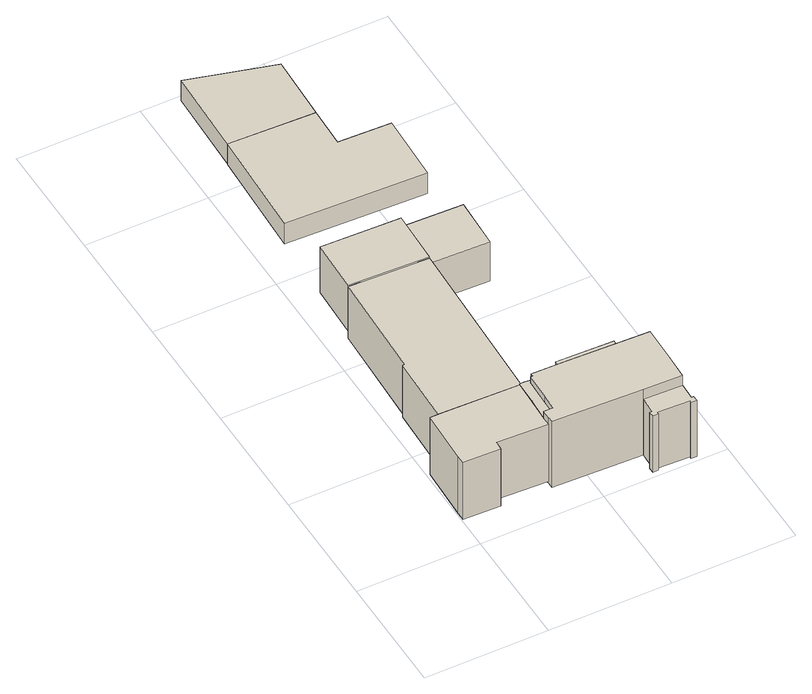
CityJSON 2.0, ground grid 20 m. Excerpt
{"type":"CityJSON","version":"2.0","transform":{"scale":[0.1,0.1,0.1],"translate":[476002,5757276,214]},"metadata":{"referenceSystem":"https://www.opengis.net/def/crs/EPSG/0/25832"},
"CityObjects":{
"building1":{"type":"Building","attributes":{"Gemeindeschluessel":"05766056","function":"31001_1110"},"address":[{"country":"Germany","locality":"Oerlinghausen","thoroughfareNumber":"1","thoroughfareName":"Menkhauser Weg"}],"children":["building1-1","building1-2","building1-3"]},
"building1-1":{"type":"BuildingPart","attributes":{"BezugspunktDach":"2000","measuredHeight":13.78},"parents":["building1"],"geometry":[{"type":"Solid","lod":"1","boundaries":[[[[0,1,2,3,4,5,6,7]],[[8,9,10,11,12,13,14,15]],[[8,15,7,6]],[[9,8,6,5]],[[10,9,5,4]],[[11,10,4,3]],[[12,11,3,2]],[[13,12,2,1]],[[14,13,1,0]],[[15,14,0,7]]]]}]},
"building1-2":{"type":"BuildingPart","attributes":{"BezugspunktDach":"2000","measuredHeight":14.11},"parents":["building1"],"geometry":[{"type":"Solid","lod":"1","boundaries":[[[[16,17,18,19,20,21,22,23,24,25]],[[10,26,27,28,29,30,31,32,33,34]],[[10,34,25,24]],[[26,10,24,23]],[[27,26,23,22]],[[28,27,22,21]],[[29,28,21,20]],[[30,29,20,19]],[[31,30,19,18]],[[32,31,18,17]],[[33,32,17,16]],[[34,33,16,25]]]]}]},
"building1-3":{"type":"BuildingPart","attributes":{"BezugspunktDach":"2000","measuredHeight":12.56},"parents":["building1"],"geometry":[{"type":"Solid","lod":"1","boundaries":[[[[35,36,37,38,39,40,41,42,43]],[[8,44,45,46,47,48,28,49,26]],[[8,26,43,42]],[[44,8,42,41]],[[45,44,41,40]],[[46,45,40,39]],[[47,46,39,38]],[[48,47,38,37]],[[28,48,37,36]],[[49,28,36,35]],[[26,49,35,43]]]]}]},
"building2":{"type":"Building","attributes":{"Gemeindeschluessel":"05766056","function":"31001_1010"},"address":[{"country":"Germany","locality":"Oerlinghausen","thoroughfareNumber":"1","thoroughfareName":"Menkhauser Weg"}],"children":["building2-1","building2-2","building2-3"]},
"building2-1":{"type":"BuildingPart","attributes":{"BezugspunktDach":"2000","measuredHeight":14.83},"parents":["building2"],"geometry":[{"type":"Solid","lod":"1","boundaries":[[[[50,51,52,53,54,55,56,57,58,59,60,61,62]],[[63,64,65,66,67,68,69,70,71,72,73,74,75]],[[63,75,62,61]],[[64,63,61,60]],[[65,64,60,59]],[[66,65,59,58]],[[67,66,58,57]],[[68,67,57,56]],[[69,68,56,55]],[[70,69,55,54]],[[71,70,54,53]],[[72,71,53,52]],[[73,72,52,51]],[[74,73,51,50]],[[75,74,50,62]]]]}]},
"building2-2":{"type":"BuildingPart","attributes":{"BezugspunktDach":"2000","measuredHeight":11.04},"parents":["building2"],"geometry":[{"type":"Solid","lod":"1","boundaries":[[[[76,77,78,79]],[[80,63,81,82]],[[80,82,79,78]],[[63,80,78,77]],[[81,63,77,76]],[[82,81,76,79]]]]}]},
"building2-3":{"type":"BuildingPart","attributes":{"BezugspunktDach":"2000","measuredHeight":11.04},"parents":["building2"],"geometry":[{"type":"Solid","lod":"1","boundaries":[[[[83,84,85,86,87,88,89,90,91,92,93,94]],[[95,96,97,98,99,100,101,102,103,104,67,66]],[[95,66,94,93]],[[96,95,93,92]],[[97,96,92,91]],[[98,97,91,90]],[[99,98,90,89]],[[100,99,89,88]],[[101,100,88,87]],[[102,101,87,86]],[[103,102,86,85]],[[104,103,85,84]],[[67,104,84,83]],[[66,67,83,94]]]]}]},
"building3":{"type":"Building","attributes":{"Gemeindeschluessel":"05766056","function":"31001_2000"},"address":[{"country":"Germany","locality":"Oerlinghausen","thoroughfareNumber":"1","thoroughfareName":"Menkhauser Weg"}],"children":["building3-1","building3-2"]},
"building3-1":{"type":"BuildingPart","attributes":{"BezugspunktDach":"2000","measuredHeight":12.4},"parents":["building3"],"geometry":[{"type":"Solid","lod":"1","boundaries":[[[[105,106,107,108]],[[109,110,111,112]],[[109,112,108,107]],[[110,109,107,106]],[[111,110,106,105]],[[112,111,105,108]]]]}]},
"building3-2":{"type":"BuildingPart","attributes":{"BezugspunktDach":"2000","measuredHeight":9.94},"parents":["building3"],"geometry":[{"type":"Solid","lod":"1","boundaries":[[[[113,114,115,116]],[[117,109,118,119]],[[117,119,116,115]],[[109,117,115,114]],[[118,109,114,113]],[[119,118,113,116]]]]}]},
"building4":{"type":"Building","attributes":{"Gemeindeschluessel":"05766056","BezugspunktDach":"2000","function":"31001_2000","measuredHeight":4.13},"address":[{"country":"Germany","locality":"Oerlinghausen","thoroughfareNumber":"1","thoroughfareName":"Menkhauser Weg"}],"geometry":[{"type":"Solid","lod":"1","boundaries":[[[[120,121,122,123,124,125]],[[126,127,128,129,130,131]],[[126,131,125,124]],[[127,126,124,123]],[[128,127,123,122]],[[129,128,122,121]],[[130,129,121,120]],[[131,130,120,125]]]]}]},
"building5":{"type":"Building","attributes":{"Gemeindeschluessel":"05766056","BezugspunktDach":"2000","function":"31001_2000","measuredHeight":3.96},"address":[{"country":"Germany","locality":"Oerlinghausen","thoroughfareNumber":"1","thoroughfareName":"Menkhauser Weg"}],"geometry":[{"type":"Solid","lod":"1","boundaries":[[[[132,122,121,133]],[[134,135,136,137]],[[134,137,133,121]],[[135,134,121,122]],[[136,135,122,132]],[[137,136,132,133]]]]}]}
},
"vertices":[
[99,451,105],[35,453,105],[29,276,105],[26,276,105],[22,155,105],[89,153,105],[154,152,105],[164,448,105],[154,152,3],[89,153,3],[22,155,3],[26,276,3],[29,276,3],[35,453,3],[99,451,3],[164,448,3],
[1,67,116],[1,53,116],[61,51,116],[62,65,116],[144,62,116],[144,76,116],[145,107,116],[147,152,116],[22,155,116],[4,155,116],[147,152,3],[145,107,3],[144,76,3],[144,62,3],[62,65,3],[61,51,3],[1,53,3],[1,67,3],[4,155,3],
[146,114,118],[144,76,118],[159,76,118],[160,114,118],[161,146,118],[165,146,118],[165,151,118],[154,152,118],[147,152,118],[165,151,3],[165,146,3],[161,146,3],[160,114,3],[159,76,3],[146,114,3],
[165,146,130],[161,146,130],[160,101,130],[159,76,130],[144,76,130],[144,62,130],[144,52,130],[289,47,130],[351,45,130],[353,95,130],[354,145,130],[215,150,130],[165,151,130],[215,150,0],[354,145,0],[353,95,0],[351,45,0],[289,47,0],[144,52,0],[144,62,0],[144,76,0],[159,76,0],[160,101,0],[161,146,0],[165,146,0],[165,151,0],
[216,173,111],[215,150,111],[308,147,111],[309,170,111],[308,147,0],[216,173,0],[309,170,0],
[289,47,111],[288,19,111],[284,19,111],[284,10,111],[293,10,111],[293,14,111],[345,12,111],[345,8,111],[354,8,111],[354,17,111],[350,17,111],[351,45,111],[350,17,0],[354,17,0],[354,8,0],[345,8,0],[345,12,0],[293,14,0],[293,10,0],[284,10,0],[284,19,0],[288,19,0],
[38,541,107],[35,453,107],[164,448,107],[167,537,107],[164,448,17],[35,453,17],[38,541,17],[167,537,17],
[167,532,95],[164,448,95],[260,445,95],[263,529,95],[260,445,17],[167,532,17],[263,529,17],
[186,759,58],[188,826,58],[48,831,58],[41,651,58],[268,643,58],[272,756,58],[268,643,17],[41,651,17],[48,831,17],[188,826,17],[186,759,17],[272,756,17],
[52,975,58],[192,936,58],[188,826,18],[48,831,18],[52,975,18],[192,936,18]
]}
